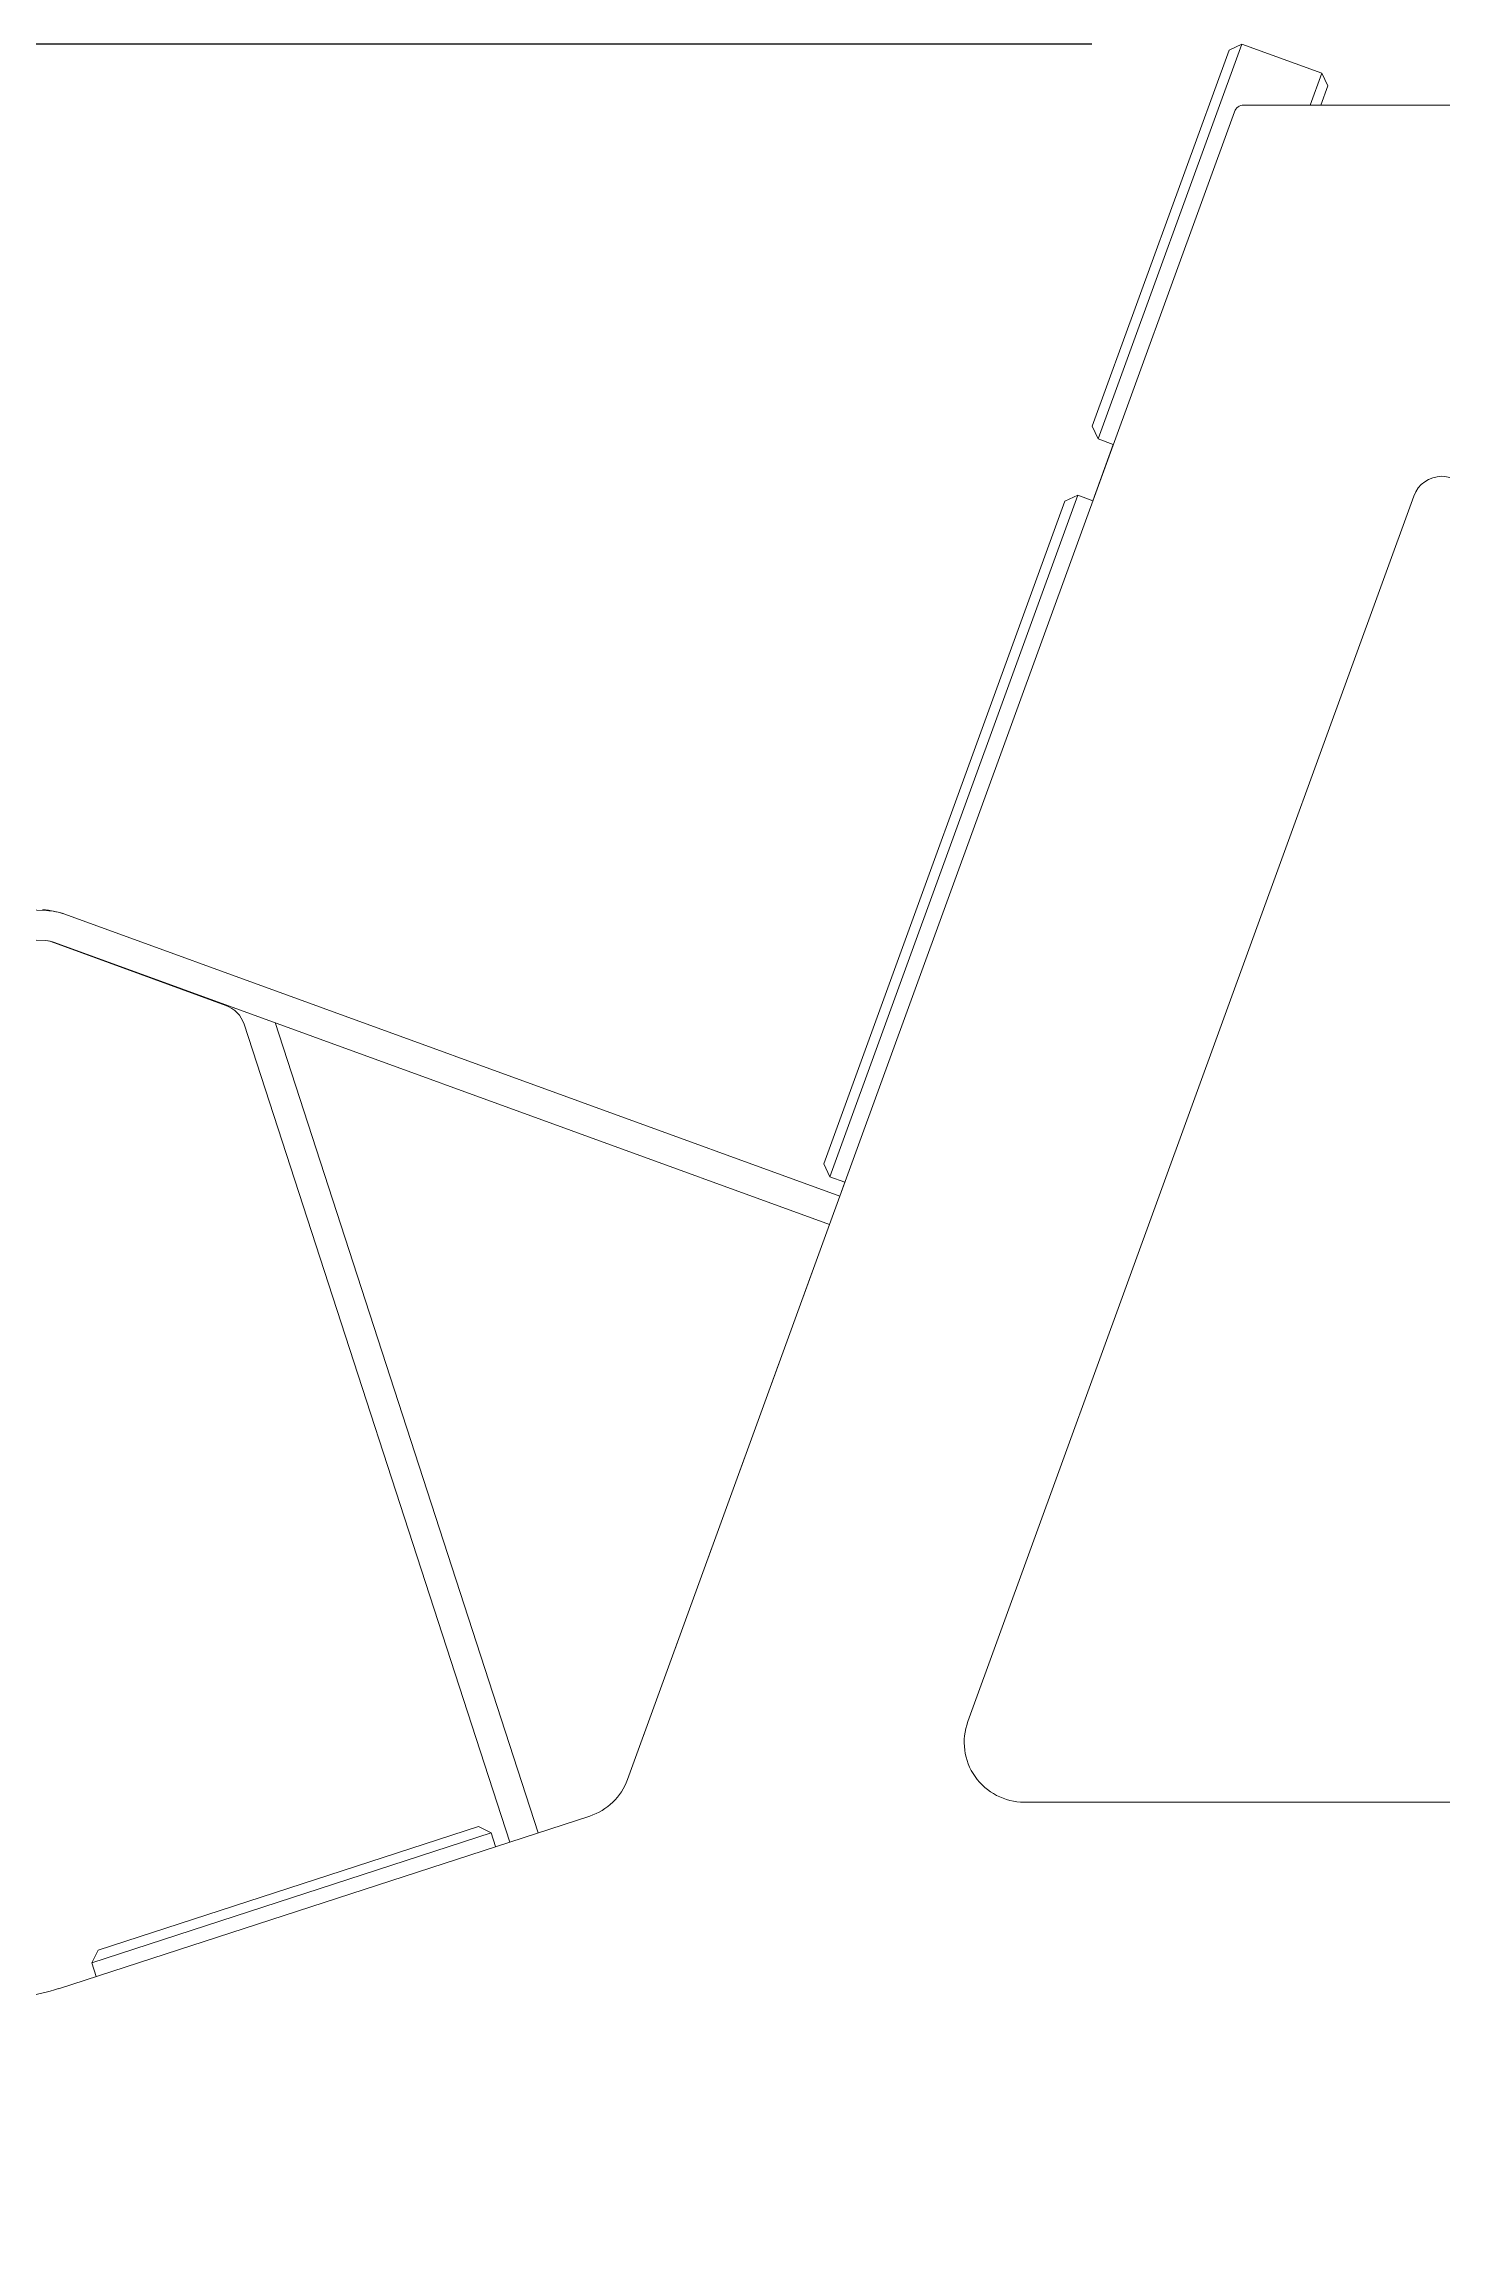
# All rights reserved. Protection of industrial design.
# Model space of a CAD drawing. Header units: millimetres. Extents: x 22162 to 28102, y 3160 to 7360.
# Drawn here: x 23144.3 to 23423.9, y 6258.1 to 6698.3 of the extents above; entities that cross this region are included whole.
import ezdxf

# ---------------------------------------------------------------- set-up
doc = ezdxf.new("R2010")
doc.units = ezdxf.units.MM
doc.header["$LTSCALE"] = 0.3
doc.layers.add('KOTY', color=3, linetype='Continuous', lineweight=9)
doc.layers.add('Visible', color=7, linetype='Continuous', lineweight=18)
doc.styles.add('SEACAD_Arial', font='arial.ttf', dxfattribs={"width": 0.8})
doc.dimstyles.new('ISO-25', dxfattribs={"dimtxt": 1.6, "dimasz": 2, "dimexe": 0.5, "dimexo": 1.5, "dimtad": 1, "dimdec": 0, "dimtxsty": 'SEACAD_Arial', "dimcen": 2, "dimadec": 0, "dimazin": 0, "dimtfac": 1, "dimtdec": 0, "dimtmove": 0, "dimatfit": 3, "dimfxl": 1, "dimarcsym": 0})

# ---------------------------------------------------------------- blocks, each defined once
blk = doc.blocks.new('*D237')
at = {"layer": 'Defpoints', "color": 0}
for p in [(23383.91, 6698.31), (22673.52, 5888.13), (22823.92, 5888.13)]:
    blk.add_point(p, dxfattribs=at)
at = {"layer": 'KOTY', "color": 0, "lineweight": -2}
for p, q in [((23353.91, 6698.31), (22663.52, 6698.31)), ((22673.52, 6658.31), (22673.52, 5928.13)), ((22793.92, 5888.13), (22663.52, 5888.13))]:
    blk.add_line(p, q, dxfattribs=at)
at = {"layer": 'KOTY', "color": 0}
for points in [[(22680.19, 6658.31), (22666.85, 6658.31), (22673.52, 6698.31)], [(22666.85, 5928.13), (22680.19, 5928.13), (22673.52, 5888.13)]]:
    blk.add_solid(points, dxfattribs=at)
at = {"layer": 'KOTY', "color": 0, "insert": (22644.68, 6293.22), "char_height": 32, "attachment_point": 5, "rotation": 90, "style": 'SEACAD_Arial'}
blk.add_mtext('810', dxfattribs=at)

msp = doc.modelspace()

# ---------------------------------------------------------------- linework, layer by layer
at = {"layer": 'Visible', "color": 0}
for p, q in [((23353.99, 6621.94), (23381.35, 6697.12)), ((23355.19, 6619.38), (23383.91, 6698.31)), ((23383.91, 6698.31), (23399.89, 6692.5)), ((23399.89, 6692.5), (23397.56, 6686.1)), ((23401.09, 6689.94), (23399.69, 6686.1)), ((23261.03, 6351.34), (23382.4, 6684.79)), ((23384.28, 6686.1), (23463.56, 6686.1)), ((23423.92, 6686.1), (23399.69, 6686.1)), ((23358.19, 6618.28), (23354.09, 6607.01)), ((23358.19, 6618.28), (23355.19, 6619.38)), ((23301.5, 6471.84), (23351.08, 6608.1)), ((23329.1, 6362.92), (23418.28, 6607.94)), ((23351.08, 6608.1), (23354.09, 6607.01)), ((23300.3, 6474.41), (23348.52, 6606.91)), ((22840.34, 6535.7), (23144.83, 6525.06)), ((22840.14, 6529.7), (23144.62, 6519.06)), ((23148.52, 6524.34), (23303.47, 6467.94)), ((23148.53, 6524.35), (23303.48, 6467.95)), ((23145.7, 6518.86), (23180.7, 6506.12)), ((23146.47, 6518.71), (23301.42, 6462.3)), ((23184.35, 6502.34), (23237.47, 6338.83)), ((23190.56, 6502.66), (23243.18, 6340.69)), ((23190.56, 6502.66), (23243.18, 6340.69)), ((23304.5, 6470.75), (23301.5, 6471.84)), ((23304.5, 6470.75), (23303.48, 6467.95)), ((23301.42, 6462.3), (23261.03, 6351.34)), ((23147.26, 6309.52), (23253.47, 6344.03)), ((23507.46, 6346.81), (23340.37, 6346.81)), ((23153.89, 6314.69), (23233.77, 6340.66)), ((23155.17, 6317.21), (23231.25, 6341.94)), ((23233.77, 6340.66), (23234.66, 6337.92)), ((23154.77, 6311.96), (23153.89, 6314.69))]:
    msp.add_line(p, q, dxfattribs=at)
for points in [[(23381.35, 6697.12), (23383.91, 6698.31)], [(23381.35, 6697.12), (23383.91, 6698.31)], [(23399.89, 6692.5), (23401.09, 6689.94)], [(23399.89, 6692.5), (23401.09, 6689.94)], [(23355.19, 6619.38), (23353.99, 6621.94)], [(23355.19, 6619.38), (23353.99, 6621.94)], [(23348.52, 6606.91), (23351.08, 6608.1)], [(23348.52, 6606.91), (23351.08, 6608.1)], [(23301.5, 6471.84), (23300.3, 6474.41)], [(23301.5, 6471.84), (23300.3, 6474.41)], [(23231.25, 6341.94), (23233.77, 6340.66)], [(23231.25, 6341.94), (23233.77, 6340.66)], [(23153.89, 6314.69), (23155.17, 6317.21)], [(23153.89, 6314.69), (23155.17, 6317.21)]]:
    msp.add_lwpolyline(points, dxfattribs=at)
for centre, radius, start, end in [((23384.28, 6684.1), 2, 90.0012, 160), ((23423.92, 6605.89), 6, 20, 160), ((23143.65, 6513.23), 12, 76.4757, 87.9976), ((23144.41, 6513.07), 12, 69.9993, 87.9993), ((23144.43, 6513.08), 12, 69.997, 81.2373), ((23144.41, 6513.07), 6, 69.9993, 87.9993), ((23143.65, 6513.23), 6, 69.9976, 74.6049), ((23143.65, 6513.23), 6, 69.9976, 74.6049), ((23178.65, 6500.48), 6, 17.9976, 69.9976), ((23340.37, 6358.81), 12, 160, 270), ((23249.76, 6355.44), 12, 288, 340), ((23249.76, 6355.44), 12, 288, 340), ((23134.9, 6347.57), 40, 268, 288)]:
    msp.add_arc(centre, radius, start, end, dxfattribs=at)

# ---------------------------------------------------------------- dimensions: what is measured, and where the dimension line sits
at = {"layer": 'KOTY'}
dim = msp.add_linear_dim(base=(22673.52, 5888.13), p1=(23383.91, 6698.31), p2=(22823.92, 5888.13), angle=90, dimstyle='ISO-25', override={"dimlfac": 1, "dimtxsty": 'SEACAD_Arial', "dimsah": 1, "dimtolj": 0}, dxfattribs=at)
dim.commit()
dim.dimension.update_dxf_attribs({"geometry": '*D237', "text_midpoint": (22644.68, 6293.22)})

doc.saveas('drawing.dxf')
